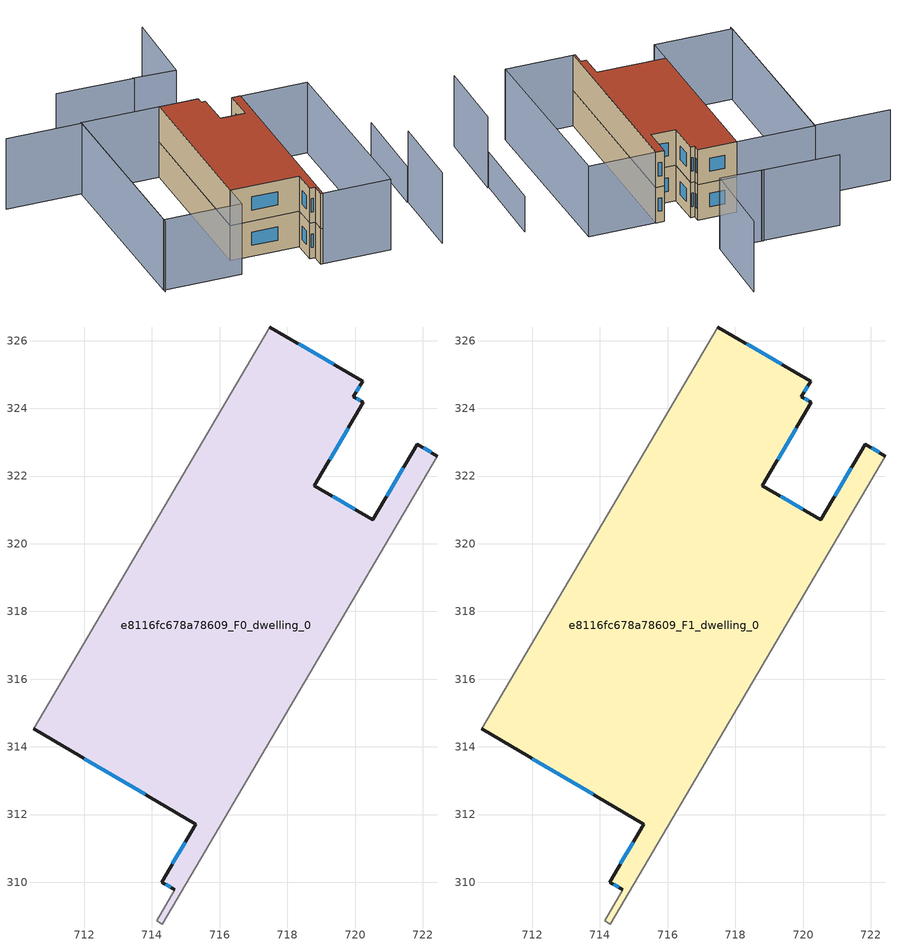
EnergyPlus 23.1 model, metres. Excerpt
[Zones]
e8116fc678a78609_F0_dwelling_0
 floor ground (EU_floor_Construction): 720.22,324.8 719.95,324.34 720.24,324.18 718.8,321.71 720.52,320.7 721.84,322.94 722.43,322.59 714.31,308.77 714.14,308.87 714.67,309.79 714.29,310.01 715.3,311.72 710.5,314.53 717.48,326.4 z0
 wall outside (EU_wall_Construction): 722.43,322.59 721.84,322.94 720.52,320.7 718.8,321.71 720.24,324.18 719.95,324.34 720.22,324.8 717.48,326.4 / 710.5,314.53 715.3,311.72 714.29,310.01 714.67,309.79 z0:3
 wall adiabatic (EU_wall_Construction): 714.67,309.79 714.14,308.87 714.31,308.77 722.43,322.59 / 717.48,326.4 710.5,314.53 z0:3
 window (EU_Window_Construction): 721.43,322.24 720.93,321.4 / 722.25,322.7 722.02,322.83 / 714.41,309.94 714.55,309.85 / 714.98,311.19 714.61,310.54 / 711.99,313.65 713.8,312.59 / 719.37,325.3 718.34,325.9 / 720.03,324.49 720.13,324.66 / 720.15,324.23 720.04,324.29 / 719.25,322.48 719.79,323.41 / 719.99,321.02 719.34,321.4 z0.93:2.07
e8116fc678a78609_F1_dwelling_0
 floor to e8116fc678a78609_F0_dwelling_0 (EU_floor_Construction): 720.22,324.8 719.95,324.34 720.24,324.18 718.8,321.71 720.52,320.7 721.84,322.94 722.43,322.59 714.3,308.77 714.13,308.87 714.67,309.79 714.29,310.01 715.3,311.72 710.5,314.53 717.48,326.4 z3
 wall outside (EU_wall_Construction): 722.43,322.59 721.84,322.94 720.52,320.7 718.8,321.71 720.24,324.18 719.95,324.34 720.22,324.8 717.48,326.4 / 710.5,314.53 715.3,311.72 714.29,310.01 714.67,309.79 z3:6
 wall adiabatic (EU_wall_Construction): 714.67,309.79 714.14,308.87 714.31,308.77 722.43,322.59 / 717.48,326.4 710.5,314.53 z3:6
 window (EU_Window_Construction): 721.43,322.24 720.93,321.4 / 722.25,322.7 722.02,322.83 / 714.41,309.94 714.55,309.85 / 714.98,311.19 714.61,310.54 / 711.99,313.65 713.8,312.59 / 719.37,325.3 718.34,325.9 / 720.03,324.49 720.13,324.66 / 720.15,324.23 720.04,324.29 / 719.25,322.48 719.79,323.41 / 719.99,321.02 719.34,321.4 z3.93:5.07
 roof outside (EU_roof_Construction): 715.3,311.72 714.29,310.01 714.67,309.79 714.14,308.87 714.31,308.77 722.43,322.59 721.84,322.94 720.52,320.7 718.8,321.71 720.24,324.18 719.95,324.34 720.22,324.8 717.48,326.4 710.5,314.53 z6
shading: 706.77,332.56 712.01,329.48 / 712.01,329.48 703.8,315.52 / 726.45,334.75 722.73,328.75 / 722.73,328.75 719.75,330.6 / 719.9,330.51 714.49,333.69 / 722.11,303.59 725.64,309.36 / 722.41,322.61 727.1,319.86 / 727.1,319.86 719,306.02 / 719,306.02 714.3,308.77 / 714.3,308.77 722.41,322.61 / 717.48,326.4 709.36,312.59 / 709.36,312.59 703.95,315.78 / 703.95,315.78 712.07,329.58 / 712.07,329.58 717.48,326.4 z0:6; 725.55,309.41 729.33,315.61 z0:3
[Building]
EU S2 Campaign: North Axis=0; Terrain=City; Solar Distribution=FullExterior
[Site:Location]
Montreal-Trudeau.Intl.AP: Latitude=45.4667; Longitude=-73.75; Time Zone=-5; Elevation=36
[SizingPeriod:WeatherFileDays]
AnnualSizingPeriod: Begin Month=1; Begin Day of Month=1; End Month=12; End Day of Month=31; Day of Week for Start Day=Monday; Use Weather File Daylight Saving Period=No; Use Weather File Rain and Snow Indicators=No
[MATERIAL]
EU_InternalMass_Material: Roughness=MediumRough; Thickness=0.1; Conductivity=1; Density=1800; Specific Heat=900; Thermal Absorptance=0.9; Solar Absorptance=0.7; Visible Absorptance=0.7
[MATERIAL:NOMASS] Roughness=MediumRough; Thermal Absorptance=0.9; Solar Absorptance=0.7; Visible Absorptance=0.7
Name | Thermal Resistance
EU_wall_NoMass; EU_floor_NoMass | 1.51479
EU_roof_NoMass | 2.84114
[WINDOWMATERIAL:SIMPLEGLAZINGSYSTEM]
EU_Window_SimpleGlazing: UFactor=3.53504; Solar Heat Gain Coefficient=0.8; Visible Transmittance=0.8
[CONSTRUCTION]
EU_wall_Construction: EU_wall_NoMass
EU_roof_Construction: EU_roof_NoMass
EU_floor_Construction: EU_floor_NoMass
EU_Window_Construction: EU_Window_SimpleGlazing
EU_InternalMass_Construction: EU_InternalMass_Material
[ZONE] Type=1; Multiplier=1; Ceiling Height=autocalculate; Volume=238.159; Floor Area=autocalculate; Part of Total Floor Area=Yes
e8116fc678a78609_F0_dwelling_0; e8116fc678a78609_F1_dwelling_0
[INTERNALMASS] Construction=EU_InternalMass_Construction; Surface Area=79.3866
Name | Zone or ZoneList
e8116fc678a78609_F0_dwelling_0_EU_InternalMass | e8116fc678a78609_F0_dwelling_0
e8116fc678a78609_F1_dwelling_0_EU_InternalMass | e8116fc678a78609_F1_dwelling_0
[OTHEREQUIPMENT] Fuel Type=Electricity; Design Level Calculation Method=Watts/Area; Power per Zone Floor Area=1; Fraction Latent=0; Fraction Radiant=0; Fraction Lost=0; Carbon Dioxide Generation Rate=0; EndUse Subcategory=EU_Step8_InternalGains
Name | Zone or ZoneList or Space or SpaceList | Schedule
EU_Step8_InternalGain_e8116fc678a78609_F0_dwelling_0_f000 | e8116fc678a78609_F0_dwelling_0 | EU_Step8_GainSchedule_e8116fc678a78609_F0_dwelling_0_f000
EU_Step8_InternalGain_e8116fc678a78609_F1_dwelling_0_f000 | e8116fc678a78609_F1_dwelling_0 | EU_Step8_GainSchedule_e8116fc678a78609_F1_dwelling_0_f000
[ZONEVENTILATION:DESIGNFLOWRATE] Schedule=EU_AlwaysOn; Design Flow Rate Calculation Method=AirChanges/Hour; Air Changes per Hour=0.775154; Ventilation Type=Natural; Fan Pressure Rise=0; Fan Total Efficiency=1; Constant Term Coefficient=1; Temperature Term Coefficient=0; Velocity Term Coefficient=0; Velocity Squared Term Coefficient=0; Minimum Indoor Temperature=-100; Maximum Indoor Temperature=100; Delta Temperature=-100; Minimum Outdoor Temperature=-100; Maximum Outdoor Temperature=100; Maximum Wind Speed=40
Name | Zone or ZoneList or Space or SpaceList
EU_ConstantAir_e8116fc678a78609_F0_dwelling_0 | e8116fc678a78609_F0_dwelling_0
EU_ConstantAir_e8116fc678a78609_F1_dwelling_0 | e8116fc678a78609_F1_dwelling_0
[HVACTEMPLATE:THERMOSTAT] Constant Heating Setpoint=20; Constant Cooling Setpoint=50
EU_HeatOnly_e8116fc678a78609_F0_dwelling_0; EU_HeatOnly_e8116fc678a78609_F1_dwelling_0
[HVACTEMPLATE:ZONE:IDEALLOADSAIRSYSTEM] System Availability Schedule=EU_AlwaysOn; Maximum Heating Supply Air Temperature=50; Minimum Cooling Supply Air Temperature=13; Maximum Heating Supply Air Humidity Ratio=0.0156; Minimum Cooling Supply Air Humidity Ratio=0.0077; Heating Limit=NoLimit; Cooling Limit=NoLimit; Heating Availability Schedule=EU_AlwaysOn; Cooling Availability Schedule=EU_CoolingOff; Dehumidification Control Type=ConstantSensibleHeatRatio; Cooling Sensible Heat Ratio=0.7; Dehumidification Setpoint=60; Humidification Control Type=None; Humidification Setpoint=30; Outdoor Air Method=None; Outdoor Air Flow Rate per Person=0.00944; Outdoor Air Flow Rate per Zone Floor Area=0; Outdoor Air Flow Rate per Zone=0; Demand Controlled Ventilation Type=None; Outdoor Air Economizer Type=NoEconomizer; Heat Recovery Type=None; Sensible Heat Recovery Effectiveness=0.7; Latent Heat Recovery Effectiveness=0.65
Name | Template Thermostat
e8116fc678a78609_F0_dwelling_0 | EU_HeatOnly_e8116fc678a78609_F0_dwelling_0
e8116fc678a78609_F1_dwelling_0 | EU_HeatOnly_e8116fc678a78609_F1_dwelling_0
[SIZING:ZONE] Zone Cooling Design Supply Air Temperature Input Method=SupplyAirTemperature; Zone Cooling Design Supply Air Temperature=13; Zone Heating Design Supply Air Temperature Input Method=SupplyAirTemperature; Zone Heating Design Supply Air Temperature=50; Zone Cooling Design Supply Air Humidity Ratio=0.008; Zone Heating Design Supply Air Humidity Ratio=0.008; Cooling Design Air Flow Method=DesignDay; Cooling Design Air Flow Rate=0; Cooling Minimum Air Flow per Zone Floor Area=0.000762; Cooling Minimum Air Flow=0; Cooling Minimum Air Flow Fraction=0.2; Heating Design Air Flow Method=DesignDay; Heating Design Air Flow Rate=0; Heating Maximum Air Flow per Zone Floor Area=0.002032; Heating Maximum Air Flow=0.141576; Heating Maximum Air Flow Fraction=0.3; Account for Dedicated Outdoor Air System=No; Dedicated Outdoor Air System Control Strategy=NeutralSupplyAir; Dedicated Outdoor Air Low Setpoint Temperature for Design=autosize; Dedicated Outdoor Air High Setpoint Temperature for Design=autosize; Zone Load Sizing Method=Sensible Load Only No Latent Load; Zone Latent Cooling Design Supply Air Humidity Ratio Input Method=HumidityRatioDifference; Zone Cooling Design Supply Air Humidity Ratio Difference=0.005; Zone Latent Heating Design Supply Air Humidity Ratio Input Method=HumidityRatioDifference; Zone Humidification Design Supply Air Humidity Ratio Difference=0.005
e8116fc678a78609_F0_dwelling_0; e8116fc678a78609_F1_dwelling_0
[SCHEDULE:CONSTANT]
Name | Hourly Value
EU_AlwaysOn | 1
EU_CoolingOff | 0
[SCHEDULE:FILE] Column Number=1; Rows to Skip at Top=0; Number of Hours of Data=8760; Column Separator=Comma; Interpolate to Timestep=No; Minutes per Item=60; Adjust Schedule for Daylight Savings=Yes
Name | File
EU_Step8_GainSchedule_e8116fc678a78609_F0_dwelling_0_f000 | ../../schedules/e8116fc678a78609/e8116fc678a78609_F0_dwelling_0_f000_gain.csv
EU_Step8_GainSchedule_e8116fc678a78609_F1_dwelling_0_f000 | ../../schedules/e8116fc678a78609/e8116fc678a78609_F1_dwelling_0_f000_gain.csv
